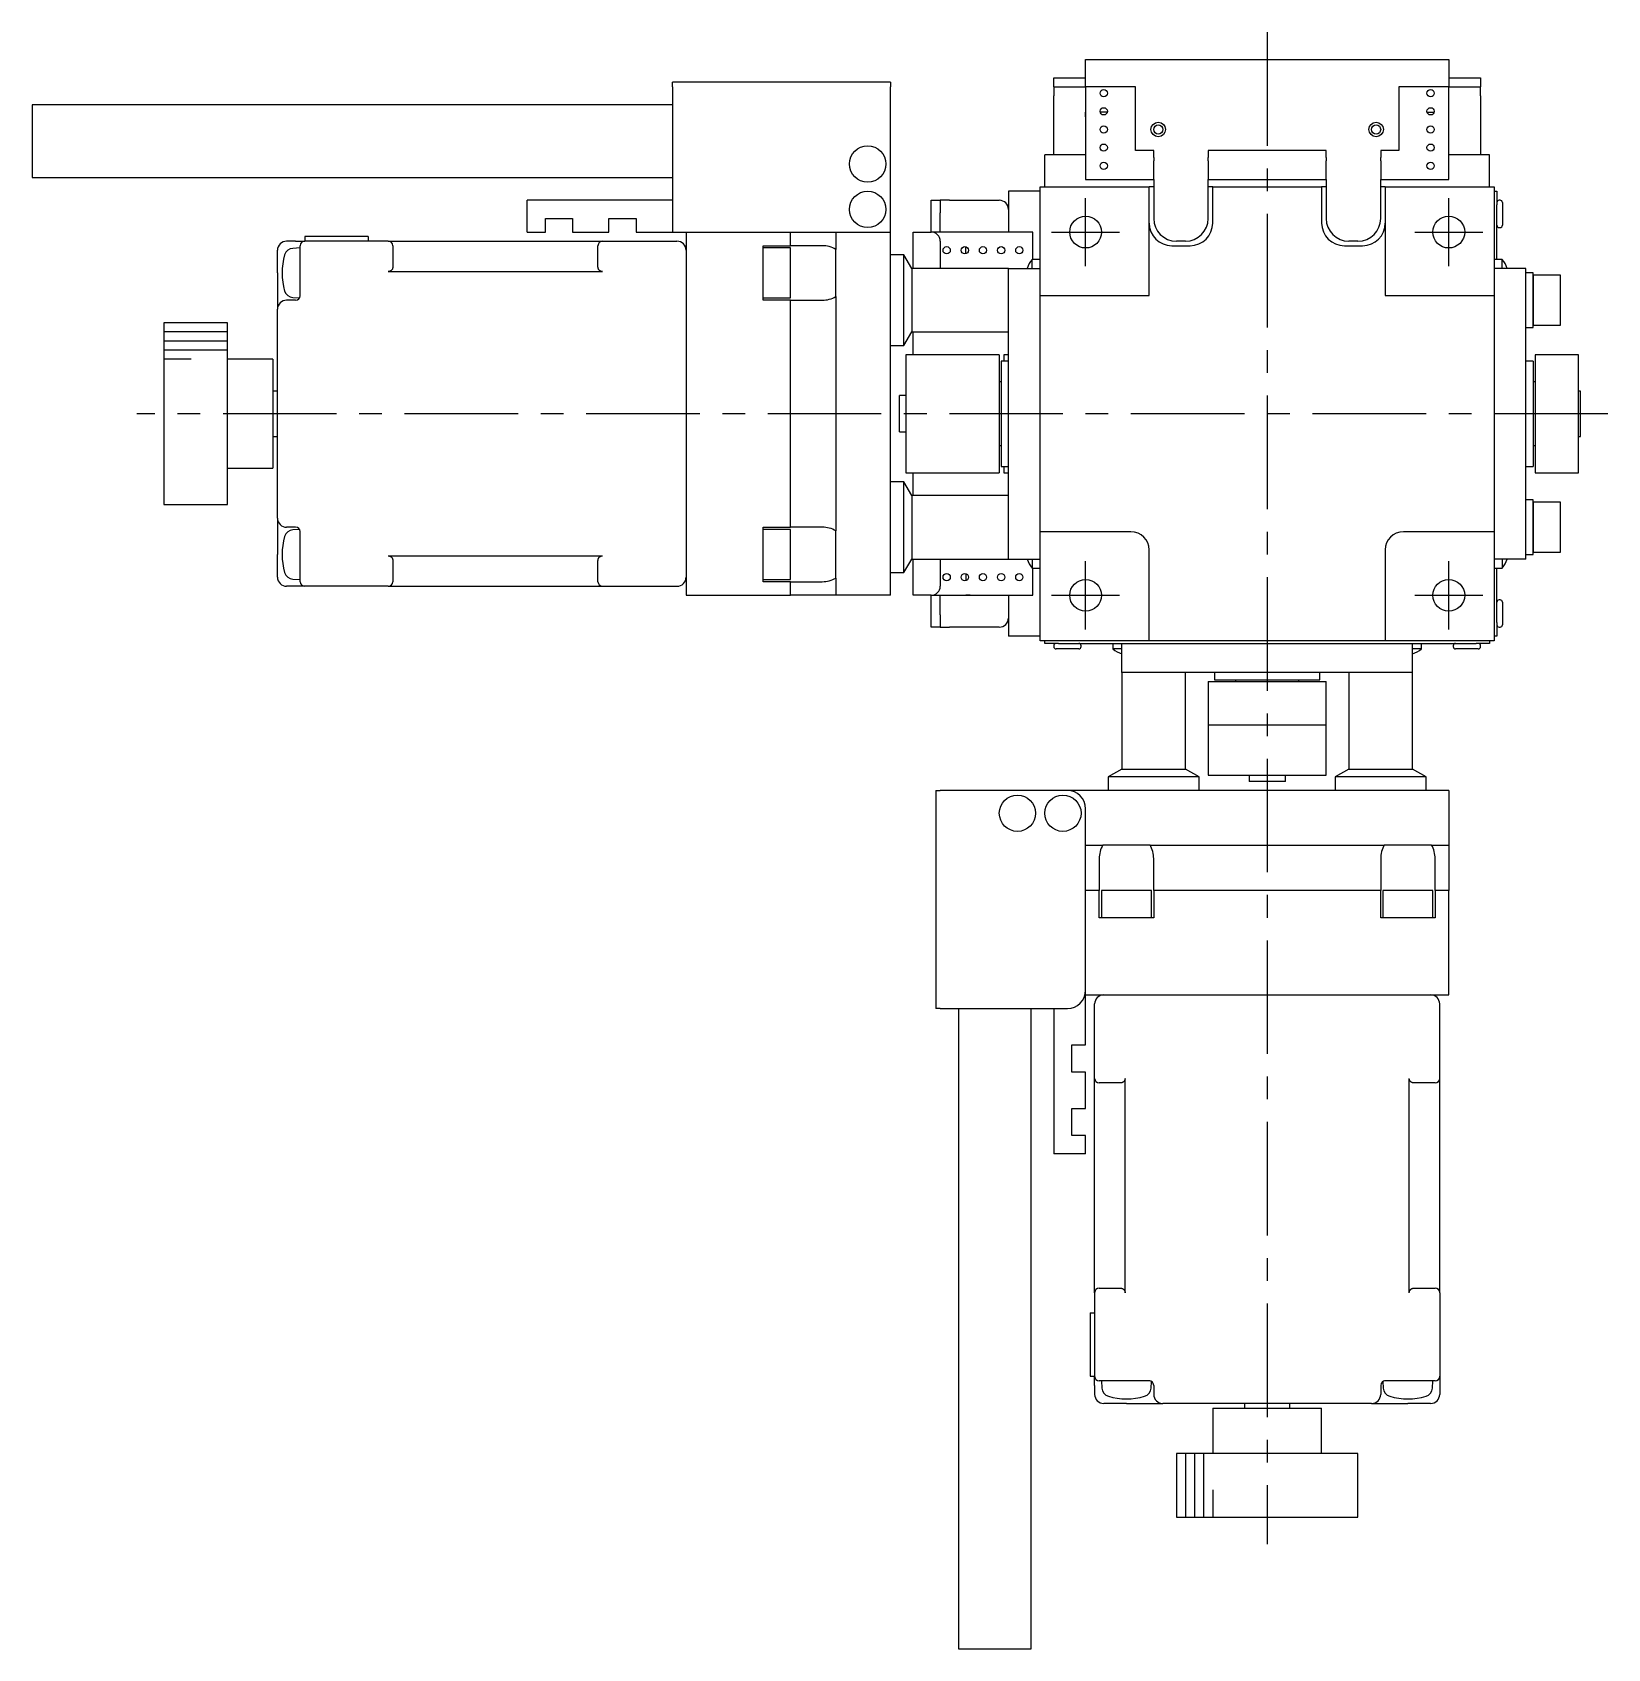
# Model space of a CAD drawing. Extents: x 164 to 838, y 27 to 496.
# Drawn here: x 519.8 to 693.2, y 240 to 418 of the extents above; entities that cross this region are included whole.
import ezdxf

# ---------------------------------------------------------------- set-up
doc = ezdxf.new("R2010")
doc.units = 0
doc.header["$LTSCALE"] = 10
doc.linetypes.add('CENTER', pattern=[2, 1.25, -0.25, 0.25, -0.25])
for name, color, linetype in [('1', 7, 'CONTINUOUS'), ('11', 7, 'CONTINUOUS'), ('2', 7, 'CONTINUOUS')]:
    doc.layers.add(name, color=color, linetype=linetype)

msp = doc.modelspace()

# ---------------------------------------------------------------- linework, layer by layer
at = {"layer": '1', "color": 7, "linetype": 'CONTINUOUS'}
for p, q in [((635.749999, 414.999999), (675.749999, 414.999999)), ((635.749999, 413.999999), (635.749999, 414.999999)), ((675.749999, 414.999999), (675.749999, 413.999999)), ((632.249999, 412.999999), (635.749999, 412.999999)), ((632.249999, 411.999999), (632.249999, 412.999999)), ((635.749999, 411.999999), (635.749999, 413.999999)), ((675.749999, 413.999999), (675.749999, 411.999999)), ((675.749999, 412.999999), (679.249999, 412.999999)), ((679.249999, 412.999999), (679.249999, 411.999999)), ((614.249999, 412.499999), (590.249999, 412.499999)), ((590.249999, 411.999999), (590.249999, 412.499999)), ((590.249999, 411.999999), (590.249999, 395.999999)), ((614.249999, 412.499999), (614.249999, 411.999999)), ((614.249999, 395.999999), (614.249999, 411.999999)), ((632.249999, 411.999999), (635.749999, 411.999999)), ((632.249999, 411.999999), (632.249999, 410.999999)), ((641.249999, 411.999999), (635.749999, 411.999999)), ((635.749999, 411.999999), (635.749999, 401.799999)), ((641.249999, 404.999999), (641.249999, 411.999999)), ((675.749999, 411.999999), (670.249999, 411.999999)), ((670.249999, 411.999999), (670.249999, 404.999999)), ((675.749999, 411.999999), (679.249999, 411.999999)), ((675.749999, 401.799999), (675.749999, 411.999999)), ((679.249999, 410.999999), (679.249999, 411.999999)), ((519.750001, 410.000418), (519.750001, 402.000418)), ((590.249999, 410.000418), (519.750001, 410.000418)), ((632.249999, 404.499999), (632.249999, 410.999999)), ((679.249999, 410.999999), (679.249999, 404.499999)), ((635.74996, 408.699999), (635.74996, 409.199999)), ((638.137297, 409.199999), (637.362701, 409.199999)), ((673.362701, 409.199999), (674.137297, 409.199999)), ((675.750038, 408.699999), (675.750038, 409.199999)), ((631.249999, 400.999999), (631.249999, 404.499999)), ((635.749999, 404.499999), (631.249999, 404.499999)), ((643.249999, 404.999999), (641.249999, 404.999999)), ((643.249999, 404.207106), (643.249999, 404.999999)), ((643.249999, 404.207106), (643.249999, 403.853552)), ((662.249999, 404.999999), (649.249999, 404.999999)), ((649.249999, 404.999999), (649.249999, 404.207106)), ((649.249999, 403.853552), (649.249999, 404.207106)), ((662.249999, 404.207106), (662.249999, 404.999999)), ((662.249999, 404.207106), (662.249999, 403.853552)), ((670.249999, 404.999999), (668.249999, 404.999999)), ((668.249999, 404.999999), (668.249999, 404.207106)), ((668.249999, 403.853552), (668.249999, 404.207106)), ((680.249999, 404.499999), (675.749999, 404.499999)), ((680.249999, 400.999999), (680.249999, 404.499999)), ((643.249999, 402.146446), (643.249999, 403.853552)), ((649.249999, 403.853552), (649.249999, 402.146446)), ((662.249999, 402.146446), (662.249999, 403.853552)), ((668.249999, 403.853552), (668.249999, 402.146446)), ((519.750001, 402.000418), (590.249999, 402.000418)), ((627.249999, 400.499999), (627.249999, 395.999999)), ((630.749999, 400.499999), (627.249999, 400.499999)), ((630.749999, 388.999999), (630.749999, 400.999999)), ((630.749999, 400.999999), (642.749999, 400.999999)), ((635.749999, 401.799999), (643.249999, 401.799999)), ((642.749999, 388.999999), (642.749999, 400.999999)), ((643.249999, 400.999999), (642.749999, 400.999999)), ((643.249999, 401.792892), (643.249999, 402.146446)), ((643.249999, 401.792892), (643.249999, 397.499999)), ((649.249999, 402.146446), (649.249999, 401.792892)), ((649.249999, 401.799999), (662.249999, 401.799999)), ((649.249999, 397.499999), (649.249999, 401.792892)), ((649.749999, 400.999999), (649.249999, 400.999999)), ((649.749999, 396.999999), (649.749999, 400.999999)), ((649.749999, 400.999999), (661.749999, 400.999999)), ((661.749999, 400.999999), (661.749999, 396.999999)), ((662.249999, 400.999999), (661.749999, 400.999999)), ((662.249999, 401.792892), (662.249999, 402.146446)), ((662.249999, 401.792892), (662.249999, 397.499999)), ((668.249999, 402.146446), (668.249999, 401.792892)), ((668.249999, 401.799999), (675.749999, 401.799999)), ((668.249999, 397.499999), (668.249999, 401.792892)), ((668.749999, 400.999999), (668.249999, 400.999999)), ((668.749999, 400.999999), (680.749999, 400.999999)), ((668.749999, 400.999999), (668.749999, 388.999999)), ((680.749999, 400.999999), (680.749999, 388.999999)), ((680.749999, 400.499999), (681.049999, 400.499999)), ((681.049999, 400.499999), (681.049999, 398.999999)), ((574.249999, 395.999999), (574.249999, 399.499999)), ((590.249999, 399.499999), (574.249999, 399.499999)), ((618.749999, 399.499999), (619.749999, 399.499999)), ((618.749999, 398.132352), (618.749999, 399.499999)), ((619.749999, 399.499999), (619.749999, 398.132352)), ((620.749999, 399.499999), (619.749999, 399.499999)), ((620.749999, 399.499999), (626.249999, 399.499999)), ((681.049999, 392.999999), (681.049999, 398.999999)), ((681.399999, 399.499999), (681.299999, 399.499999)), ((681.649999, 399.249999), (681.649999, 396.749999)), ((576.249999, 397.499999), (579.249999, 397.499999)), ((576.249999, 395.999999), (576.249999, 397.499999)), ((579.249999, 397.499999), (579.249999, 395.999999)), ((583.249999, 397.499999), (586.249999, 397.499999)), ((583.249999, 395.999999), (583.249999, 397.499999)), ((586.249999, 397.499999), (586.249999, 395.999999)), ((618.749999, 395.999999), (618.749999, 398.132352)), ((619.749999, 395.999999), (619.749999, 398.132352)), ((556.749999, 395.499999), (549.749999, 395.499999)), ((549.749999, 395.499999), (549.749999, 394.999999)), ((556.749999, 395.499999), (556.749999, 394.999999)), ((574.249999, 395.999999), (576.249999, 395.999999)), ((579.249999, 395.999999), (583.249999, 395.999999)), ((586.249999, 395.999999), (590.249999, 395.999999)), ((590.249999, 395.999999), (591.749999, 395.999999)), ((591.749999, 395.999999), (591.749999, 355.999999)), ((591.749999, 395.999999), (603.249999, 395.999999)), ((603.249999, 394.499999), (603.249999, 395.999999)), ((603.249999, 395.999999), (608.249999, 395.999999)), ((608.249999, 395.999999), (608.249999, 394.098075)), ((608.249999, 395.999999), (614.249999, 395.999999)), ((614.249999, 355.999999), (614.249999, 395.999999)), ((616.749999, 391.999999), (616.749999, 395.999999)), ((616.749999, 395.999999), (617.749999, 395.999999)), ((617.749999, 395.999999), (618.749999, 395.999999)), ((629.949999, 395.999999), (618.949999, 395.999999)), ((618.949999, 395.999999), (618.949999, 395.979795)), ((618.949999, 395.999999), (618.949999, 395.979795)), ((623.049999, 396.000036), (622.549999, 396.000036)), ((629.949999, 392.999999), (629.949999, 395.999999)), ((681.299999, 396.499999), (681.399999, 396.499999)), ((546.749999, 391.499999), (546.749999, 393.999999)), ((548.749999, 394.999999), (547.749999, 394.999999)), ((549.249999, 394.249999), (548.446276, 394.207878)), ((548.749999, 394.999999), (549.749999, 394.999999)), ((549.249999, 392.999999), (549.249999, 394.499999)), ((558.949999, 394.999999), (549.749999, 394.999999)), ((558.949999, 394.999999), (582.549999, 394.999999)), ((559.449999, 394.499999), (559.449999, 392.999999)), ((582.049999, 392.999999), (582.049999, 394.499999)), ((582.549999, 394.999999), (590.749999, 394.999999)), ((600.249999, 394.499999), (603.249999, 394.499999)), ((600.249999, 388.499999), (600.249999, 394.499999)), ((603.249999, 394.249999), (600.249999, 394.249999)), ((606.749999, 394.499999), (603.249999, 394.499999)), ((603.249999, 388.749999), (603.249999, 394.249999)), ((608.249999, 391.499999), (608.249999, 394.098075)), ((615.749999, 393.499999), (614.249999, 393.499999)), ((615.749999, 383.499999), (615.749999, 393.499999)), ((616.616024, 391.999999), (615.749999, 393.499999)), ((619.749999, 394.999999), (619.749999, 391.999999)), ((622.549999, 393.612701), (622.549999, 394.387297)), ((645.249999, 394.499999), (647.249999, 394.499999)), ((646.749999, 394.999999), (645.749999, 394.999999)), ((664.249999, 394.499999), (666.249999, 394.499999)), ((665.749999, 394.999999), (664.749999, 394.999999)), ((549.249999, 388.914213), (549.249999, 392.999999)), ((558.974533, 391.648834), (558.949999, 391.648231)), ((558.949999, 391.648231), (582.549999, 391.648231)), ((558.999008, 391.650639), (558.974533, 391.648834)), ((559.023364, 391.653643), (558.999008, 391.650639)), ((559.047544, 391.657839), (559.023364, 391.653643)), ((559.071489, 391.663216), (559.047544, 391.657839)), ((559.095141, 391.669761), (559.071489, 391.663216)), ((559.118444, 391.677459), (559.095141, 391.669761)), ((559.141341, 391.686292), (559.118444, 391.677459)), ((559.163777, 391.696237), (559.141341, 391.686292)), ((559.185697, 391.707271), (559.163777, 391.696237)), ((559.20705, 391.719367), (559.185697, 391.707271)), ((559.227784, 391.732496), (559.20705, 391.719367)), ((559.247849, 391.746628), (559.227784, 391.732496)), ((559.267196, 391.761726), (559.247849, 391.746628)), ((559.285778, 391.777756), (559.267196, 391.761726)), ((559.303552, 391.794678), (559.285778, 391.777756)), ((559.320475, 391.812452), (559.303552, 391.794678)), ((559.336504, 391.831035), (559.320475, 391.812452)), ((559.351603, 391.850382), (559.336504, 391.831035)), ((559.365734, 391.870446), (559.351603, 391.850382)), ((559.378863, 391.89118), (559.365734, 391.870446)), ((559.39096, 391.912533), (559.378863, 391.89118)), ((559.401994, 391.934454), (559.39096, 391.912533)), ((559.411939, 391.95689), (559.401994, 391.934454)), ((559.420771, 391.979786), (559.411939, 391.95689)), ((559.428469, 392.003089), (559.420771, 391.979786)), ((559.435015, 392.026741), (559.428469, 392.003089)), ((559.440392, 392.050686), (559.435015, 392.026741)), ((559.444587, 392.074866), (559.440392, 392.050686)), ((559.447591, 392.099223), (559.444587, 392.074866)), ((559.449397, 392.123697), (559.447591, 392.099223)), ((559.449999, 392.148231), (559.449397, 392.123697)), ((559.449999, 392.999999), (559.449999, 392.148231)), ((582.049999, 392.148231), (582.049999, 392.999999)), ((582.050601, 392.123697), (582.049999, 392.148231)), ((582.052407, 392.099223), (582.050601, 392.123697)), ((582.055411, 392.074866), (582.052407, 392.099223)), ((582.059606, 392.050686), (582.055411, 392.074866)), ((582.064983, 392.026741), (582.059606, 392.050686)), ((582.071529, 392.003089), (582.064983, 392.026741)), ((582.079227, 391.979786), (582.071529, 392.003089)), ((582.088059, 391.95689), (582.079227, 391.979786)), ((582.098004, 391.934454), (582.088059, 391.95689)), ((582.109038, 391.912533), (582.098004, 391.934454)), ((582.121135, 391.89118), (582.109038, 391.912533)), ((582.134264, 391.870446), (582.121135, 391.89118)), ((582.148395, 391.850382), (582.134264, 391.870446)), ((582.163494, 391.831035), (582.148395, 391.850382)), ((582.179523, 391.812452), (582.163494, 391.831035)), ((582.196446, 391.794678), (582.179523, 391.812452)), ((582.21422, 391.777756), (582.196446, 391.794678)), ((582.232802, 391.761726), (582.21422, 391.777756)), ((582.252149, 391.746628), (582.232802, 391.761726)), ((582.272214, 391.732496), (582.252149, 391.746628)), ((582.292948, 391.719367), (582.272214, 391.732496)), ((582.314301, 391.707271), (582.292948, 391.719367)), ((582.336221, 391.696237), (582.314301, 391.707271)), ((582.358657, 391.686292), (582.336221, 391.696237)), ((582.381554, 391.677459), (582.358657, 391.686292)), ((582.404857, 391.669761), (582.381554, 391.677459)), ((582.428509, 391.663216), (582.404857, 391.669761)), ((582.452454, 391.657839), (582.428509, 391.663216)), ((582.476634, 391.653643), (582.452454, 391.657839)), ((582.50099, 391.650639), (582.476634, 391.653643)), ((582.525465, 391.648834), (582.50099, 391.650639)), ((582.549999, 391.648231), (582.525465, 391.648834)), ((616.616024, 391.999999), (616.616024, 388.499999)), ((627.249999, 391.999999), (616.616024, 391.999999)), ((627.249999, 388.499999), (627.249999, 391.999999)), ((627.249999, 391.999999), (630.749999, 391.999999)), ((629.852, 391.999999), (629.852, 392.999999)), ((630.749999, 392.999999), (629.852, 392.999999)), ((681.647998, 392.999999), (680.749999, 392.999999)), ((684.249999, 391.999999), (680.749999, 391.999999)), ((681.647998, 391.999999), (681.647998, 392.999999)), ((684.249999, 359.999999), (684.249999, 391.999999)), ((546.749999, 391.499999), (546.749999, 387.499999)), ((608.249999, 388.901923), (608.249999, 391.499999)), ((685.049999, 391.499999), (684.249999, 391.499999)), ((685.049999, 391.249999), (685.049999, 391.499999)), ((685.049999, 388.499999), (685.049999, 391.499999)), ((685.049999, 385.749999), (685.049999, 391.249999)), ((685.049999, 391.249999), (685.049999, 385.749999)), ((688.049999, 391.249999), (685.049999, 391.249999)), ((688.049999, 385.749999), (688.049999, 391.249999)), ((548.749999, 388.499999), (547.749999, 388.499999)), ((548.446276, 388.79212), (549.184962, 388.753407)), ((600.249999, 388.749999), (603.249999, 388.749999)), ((603.249999, 388.499999), (600.249999, 388.499999)), ((603.249999, 363.499999), (603.249999, 388.499999)), ((603.249999, 388.499999), (606.749999, 388.499999)), ((608.249999, 388.901923), (608.249999, 363.098075)), ((616.616024, 388.499999), (616.616024, 384.999999)), ((627.249999, 363.499999), (627.249999, 388.499999)), ((630.749999, 388.999999), (642.749999, 388.999999)), ((630.749999, 362.999999), (630.749999, 388.999999)), ((668.749999, 388.999999), (680.749999, 388.999999)), ((680.749999, 388.999999), (680.749999, 362.999999)), ((685.049999, 385.499999), (685.049999, 388.499999)), ((546.749999, 364.499999), (546.749999, 387.499999)), ((534.249999, 385.999999), (534.249999, 365.999999)), ((541.249999, 385.999999), (534.249999, 385.999999)), ((541.249999, 365.999999), (541.249999, 385.999999)), ((615.749999, 383.499999), (616.616024, 384.999999)), ((616.616024, 384.999999), (627.249999, 384.999999)), ((616.749999, 382.499999), (616.749999, 384.999999)), ((684.249999, 385.499999), (685.049999, 385.499999)), ((685.049999, 385.499999), (685.049999, 385.749999)), ((685.049999, 385.749999), (688.049999, 385.749999)), ((614.249999, 383.499999), (615.749999, 383.499999)), ((546.249999, 381.999999), (541.249999, 381.999999)), ((546.249999, 381.999999), (546.249999, 369.999999)), ((615.949999, 382.499999), (615.949999, 376.070154)), ((621.449999, 382.499999), (615.949999, 382.499999)), ((626.249999, 382.499999), (621.449999, 382.499999)), ((626.249999, 382.499999), (626.249999, 375.999999)), ((626.449999, 381.799999), (626.449999, 375.937399)), ((627.249999, 381.799999), (626.449999, 381.799999)), ((626.749999, 382.499999), (626.749999, 381.799999)), ((627.249999, 382.499999), (626.749999, 382.499999)), ((685.049999, 381.799999), (684.249999, 381.799999)), ((685.049999, 381.799999), (685.049999, 375.937399)), ((685.249999, 382.499999), (685.249999, 375.999999)), ((690.049999, 382.499999), (685.249999, 382.499999)), ((690.049999, 375.999999), (690.049999, 382.499999)), ((626.449999, 379.499999), (626.249999, 379.499999)), ((685.249999, 379.499999), (685.049999, 379.499999)), ((546.749999, 378.499999), (546.249999, 378.499999)), ((615.249999, 373.999999), (615.249999, 377.999999)), ((615.949999, 377.999999), (615.249999, 377.999999)), ((690.249999, 378.499999), (690.049999, 378.499999)), ((690.249999, 373.499999), (690.249999, 378.499999)), ((615.949999, 376.070154), (615.949999, 369.499999)), ((626.249999, 375.999999), (626.249999, 369.499999)), ((626.449999, 375.937399), (626.449999, 370.199999)), ((685.049999, 375.937399), (685.049999, 370.199999)), ((685.249999, 375.999999), (685.249999, 369.499999)), ((690.049999, 369.499999), (690.049999, 375.999999)), ((615.249999, 373.999999), (615.949999, 373.999999)), ((546.249999, 373.499999), (546.749999, 373.499999)), ((626.249999, 372.499999), (626.449999, 372.499999)), ((685.049999, 372.499999), (685.249999, 372.499999)), ((690.049999, 373.499999), (690.249999, 373.499999)), ((541.249999, 369.999999), (546.249999, 369.999999)), ((615.749999, 368.499999), (614.249999, 368.499999)), ((615.749999, 358.499999), (615.749999, 368.499999)), ((616.616024, 366.999999), (615.749999, 368.499999)), ((615.949999, 369.499999), (621.449999, 369.499999)), ((616.749999, 366.999999), (616.749999, 369.499999)), ((621.449999, 369.499999), (626.249999, 369.499999)), ((626.449999, 370.199999), (627.249999, 370.199999)), ((626.749999, 370.199999), (626.749999, 369.499999)), ((626.749999, 369.499999), (627.249999, 369.499999)), ((684.249999, 370.199999), (685.049999, 370.199999)), ((685.249999, 369.499999), (690.049999, 369.499999)), ((616.616024, 366.999999), (616.616024, 363.499999)), ((627.249999, 366.999999), (616.616024, 366.999999)), ((534.249999, 365.999999), (541.249999, 365.999999)), ((685.049999, 366.499999), (684.249999, 366.499999)), ((685.049999, 366.249999), (685.049999, 366.499999)), ((685.049999, 363.499999), (685.049999, 366.499999)), ((685.049999, 360.749999), (685.049999, 366.249999)), ((685.049999, 366.249999), (685.049999, 360.749999)), ((688.049999, 366.249999), (685.049999, 366.249999)), ((688.049999, 360.749999), (688.049999, 366.249999)), ((546.749999, 364.499999), (546.749999, 360.499999)), ((548.749999, 363.499999), (547.749999, 363.499999)), ((549.184962, 363.246591), (548.446276, 363.207878)), ((600.249999, 357.499999), (600.249999, 363.499999)), ((600.249999, 363.499999), (603.249999, 363.499999)), ((603.249999, 363.249999), (600.249999, 363.249999)), ((606.749999, 363.499999), (603.249999, 363.499999)), ((603.249999, 357.749999), (603.249999, 363.249999)), ((616.616024, 363.499999), (616.616024, 359.999999)), ((627.249999, 359.999999), (627.249999, 363.499999)), ((685.049999, 360.499999), (685.049999, 363.499999)), ((549.249999, 358.999999), (549.249999, 363.085785)), ((608.249999, 360.499999), (608.249999, 363.098075)), ((630.749999, 350.999999), (630.749999, 362.999999)), ((640.749999, 362.999999), (630.749999, 362.999999)), ((680.749999, 362.999999), (670.749999, 362.999999)), ((680.749999, 362.999999), (680.749999, 350.999999)), ((546.749999, 357.999999), (546.749999, 360.499999)), ((558.949999, 360.351767), (582.549999, 360.351767)), ((558.949999, 360.351767), (558.974533, 360.351164)), ((558.974533, 360.351164), (558.999008, 360.349359)), ((558.999008, 360.349359), (559.023364, 360.346355)), ((559.023364, 360.346355), (559.047544, 360.342159)), ((559.047544, 360.342159), (559.071489, 360.336782)), ((559.071489, 360.336782), (559.095141, 360.330237)), ((559.095141, 360.330237), (559.118444, 360.322539)), ((559.118444, 360.322539), (559.141341, 360.313706)), ((559.141341, 360.313706), (559.163777, 360.303761)), ((559.163777, 360.303761), (559.185697, 360.292727)), ((559.185697, 360.292727), (559.20705, 360.280631)), ((559.20705, 360.280631), (559.227784, 360.267502)), ((559.227784, 360.267502), (559.247849, 360.25337)), ((559.247849, 360.25337), (559.267196, 360.238272)), ((559.267196, 360.238272), (559.285778, 360.222242)), ((559.285778, 360.222242), (559.303552, 360.20532)), ((559.303552, 360.20532), (559.320475, 360.187546)), ((559.320475, 360.187546), (559.336504, 360.168963)), ((559.336504, 360.168963), (559.351603, 360.149616)), ((559.351603, 360.149616), (559.365734, 360.129552)), ((559.365734, 360.129552), (559.378863, 360.108818)), ((559.378863, 360.108818), (559.39096, 360.087465)), ((559.39096, 360.087465), (559.401994, 360.065544)), ((559.401994, 360.065544), (559.411939, 360.043108)), ((559.411939, 360.043108), (559.420771, 360.020212)), ((559.420771, 360.020212), (559.428469, 359.996909)), ((559.428469, 359.996909), (559.435015, 359.973257)), ((559.435015, 359.973257), (559.440392, 359.949312)), ((559.440392, 359.949312), (559.444587, 359.925132)), ((559.444587, 359.925132), (559.447591, 359.900775)), ((559.447591, 359.900775), (559.449397, 359.876301)), ((559.449397, 359.876301), (559.449999, 359.851767)), ((559.449999, 359.851767), (559.449999, 358.999999)), ((582.049999, 359.851767), (582.050601, 359.876301)), ((582.049999, 358.999999), (582.049999, 359.851767)), ((582.050601, 359.876301), (582.052407, 359.900775)), ((582.052407, 359.900775), (582.055411, 359.925132)), ((582.055411, 359.925132), (582.059606, 359.949312)), ((582.059606, 359.949312), (582.064983, 359.973257)), ((582.064983, 359.973257), (582.071529, 359.996909)), ((582.071529, 359.996909), (582.079227, 360.020212)), ((582.079227, 360.020212), (582.088059, 360.043108)), ((582.088059, 360.043108), (582.098004, 360.065544)), ((582.098004, 360.065544), (582.109038, 360.087465)), ((582.109038, 360.087465), (582.121135, 360.108818)), ((582.121135, 360.108818), (582.134264, 360.129552)), ((582.134264, 360.129552), (582.148395, 360.149616)), ((582.148395, 360.149616), (582.163494, 360.168963)), ((582.163494, 360.168963), (582.179523, 360.187546)), ((582.179523, 360.187546), (582.196446, 360.20532)), ((582.196446, 360.20532), (582.21422, 360.222242)), ((582.21422, 360.222242), (582.232802, 360.238272)), ((582.232802, 360.238272), (582.252149, 360.25337)), ((582.252149, 360.25337), (582.272214, 360.267502)), ((582.272214, 360.267502), (582.292948, 360.280631)), ((582.292948, 360.280631), (582.314301, 360.292727)), ((582.314301, 360.292727), (582.336221, 360.303761)), ((582.336221, 360.303761), (582.358657, 360.313706)), ((582.358657, 360.313706), (582.381554, 360.322539)), ((582.381554, 360.322539), (582.404857, 360.330237)), ((582.404857, 360.330237), (582.428509, 360.336782)), ((582.428509, 360.336782), (582.452454, 360.342159)), ((582.452454, 360.342159), (582.476634, 360.346355)), ((582.476634, 360.346355), (582.50099, 360.349359)), ((582.50099, 360.349359), (582.525465, 360.351164)), ((582.525465, 360.351164), (582.549999, 360.351767)), ((608.249999, 357.901923), (608.249999, 360.499999)), ((615.749999, 358.499999), (616.616024, 359.999999)), ((616.616024, 359.999999), (627.249999, 359.999999)), ((616.749999, 355.999999), (616.749999, 359.999999)), ((619.749999, 359.999999), (619.749999, 356.999999)), ((627.249999, 359.999999), (630.749999, 359.999999)), ((629.852, 359.999999), (629.852, 358.999999)), ((642.749999, 350.999999), (642.749999, 360.999999)), ((668.749999, 360.999999), (668.749999, 350.999999)), ((684.249999, 359.999999), (680.749999, 359.999999)), ((681.647998, 359.999999), (681.647998, 358.999999)), ((684.249999, 360.499999), (685.049999, 360.499999)), ((685.049999, 360.499999), (685.049999, 360.749999)), ((685.049999, 360.749999), (688.049999, 360.749999)), ((548.446276, 357.79212), (549.249999, 357.749999)), ((549.249999, 357.499999), (549.249999, 358.999999)), ((559.449999, 358.999999), (559.449999, 357.499999)), ((582.049999, 357.499999), (582.049999, 358.999999)), ((608.249999, 357.901923), (608.249999, 355.999999)), ((614.249999, 358.499999), (615.749999, 358.499999)), ((622.549999, 358.387297), (622.549999, 357.612701)), ((629.852, 358.999999), (630.749999, 358.999999)), ((629.949999, 355.999999), (629.949999, 358.999999)), ((680.749999, 358.999999), (681.647998, 358.999999)), ((681.049999, 352.999999), (681.049999, 358.999999)), ((548.749999, 356.999999), (547.749999, 356.999999)), ((549.749999, 356.999999), (548.749999, 356.999999)), ((558.949999, 356.999999), (549.749999, 356.999999)), ((558.949999, 356.999999), (582.549999, 356.999999)), ((582.549999, 356.999999), (590.749999, 356.999999)), ((591.749999, 355.999999), (603.249999, 355.999999)), ((600.249999, 357.749999), (603.249999, 357.749999)), ((603.249999, 357.499999), (600.249999, 357.499999)), ((603.249999, 355.999999), (603.249999, 357.499999)), ((603.249999, 357.499999), (606.749999, 357.499999)), ((608.249999, 355.999999), (603.249999, 355.999999)), ((614.249999, 355.999999), (608.249999, 355.999999)), ((617.749999, 355.999999), (616.749999, 355.999999)), ((618.749999, 355.999999), (617.749999, 355.999999)), ((618.749999, 353.867646), (618.749999, 355.999999)), ((618.949999, 356.020203), (618.949999, 355.999999)), ((618.949999, 356.020203), (618.949999, 355.999999)), ((618.949999, 355.999999), (629.949999, 355.999999)), ((619.749999, 353.867646), (619.749999, 355.999999)), ((627.249999, 355.999999), (627.249999, 351.499999)), ((623.049999, 355.999962), (622.549999, 355.999962)), ((681.399999, 355.499999), (681.299999, 355.499999)), ((681.649999, 355.249999), (681.649999, 352.749999)), ((618.749999, 352.499999), (618.749999, 353.867646)), ((619.749999, 352.499999), (618.749999, 352.499999)), ((619.749999, 353.867646), (619.749999, 352.499999)), ((619.749999, 352.499999), (620.749999, 352.499999)), ((626.249999, 352.499999), (620.749999, 352.499999)), ((681.049999, 352.999999), (681.049999, 351.499999)), ((681.299999, 352.499999), (681.399999, 352.499999)), ((630.749999, 351.499999), (627.249999, 351.499999)), ((642.749999, 350.999999), (630.749999, 350.999999)), ((631.249999, 350.699999), (631.249999, 350.999999)), ((632.749999, 350.699999), (631.249999, 350.699999)), ((632.749999, 350.699999), (678.749999, 350.699999)), ((638.749999, 350.699999), (638.749999, 350.102)), ((639.749999, 347.499999), (639.749999, 350.699999)), ((668.749999, 350.999999), (642.749999, 350.999999)), ((680.749999, 350.999999), (668.749999, 350.999999)), ((671.749999, 347.499999), (671.749999, 350.699999)), ((672.749999, 350.102), (672.749999, 350.699999)), ((680.249999, 350.699999), (678.749999, 350.699999)), ((680.249999, 350.999999), (680.249999, 350.699999)), ((681.049999, 351.499999), (680.749999, 351.499999)), ((632.249999, 350.449999), (632.249999, 350.349999)), ((634.999999, 350.099999), (632.499999, 350.099999)), ((635.249999, 350.349999), (635.249999, 350.449999)), ((639.749999, 350.102), (638.749999, 350.102)), ((672.749999, 350.102), (671.749999, 350.102)), ((676.249999, 350.449999), (676.249999, 350.349999)), ((678.999999, 350.099999), (676.499999, 350.099999)), ((679.249999, 350.349999), (679.249999, 350.449999)), ((643.249999, 347.499999), (639.749999, 347.499999)), ((639.749999, 347.499999), (639.749999, 336.866024)), ((668.249999, 347.499999), (643.249999, 347.499999)), ((646.749999, 336.866024), (646.749999, 347.499999)), ((649.949999, 347.499999), (649.949999, 346.699999)), ((661.549999, 346.699999), (661.549999, 347.499999)), ((664.749999, 347.499999), (664.749999, 336.866024)), ((671.749999, 347.499999), (668.249999, 347.499999)), ((671.749999, 336.866024), (671.749999, 347.499999)), ((649.249999, 346.499999), (655.749999, 346.499999)), ((649.249999, 346.499999), (649.249999, 341.699999)), ((649.949999, 346.699999), (655.812599, 346.699999)), ((652.249999, 346.699999), (652.249999, 346.499999)), ((655.749999, 346.499999), (662.249999, 346.499999)), ((655.812599, 346.699999), (661.549999, 346.699999)), ((659.249999, 346.499999), (659.249999, 346.699999)), ((662.249999, 341.699999), (662.249999, 346.499999)), ((655.749999, 341.699999), (649.249999, 341.699999)), ((655.749999, 341.699999), (649.249999, 341.699999)), ((649.249999, 341.699999), (649.249999, 336.199999)), ((662.249999, 341.699999), (655.749999, 341.699999)), ((662.249999, 341.699999), (655.749999, 341.699999)), ((662.249999, 336.199999), (662.249999, 341.699999)), ((639.749999, 336.866024), (638.249999, 335.999999)), ((639.749999, 336.866024), (643.249999, 336.866024)), ((643.249999, 336.866024), (646.749999, 336.866024)), ((648.249999, 335.999999), (646.749999, 336.866024)), ((664.749999, 336.866024), (663.249999, 335.999999)), ((664.749999, 336.866024), (668.249999, 336.866024)), ((668.249999, 336.866024), (671.749999, 336.866024)), ((673.249999, 335.999999), (671.749999, 336.866024)), ((648.249999, 335.999999), (638.249999, 335.999999)), ((638.249999, 335.999999), (638.249999, 334.499999)), ((648.249999, 334.499999), (648.249999, 335.999999)), ((649.249999, 336.199999), (655.749999, 336.199999)), ((653.749999, 336.199999), (653.749999, 335.499999)), ((657.749999, 335.499999), (653.749999, 335.499999)), ((655.749999, 336.199999), (662.249999, 336.199999)), ((657.749999, 335.499999), (657.749999, 336.199999)), ((673.249999, 335.999999), (663.249999, 335.999999)), ((663.249999, 335.999999), (663.249999, 334.499999)), ((673.249999, 334.499999), (673.249999, 335.999999)), ((619.249999, 334.499999), (619.249999, 310.499999)), ((619.249999, 334.499999), (619.749999, 334.499999)), ((633.749999, 334.499999), (619.749999, 334.499999)), ((675.749999, 334.499999), (633.749999, 334.499999)), ((675.749999, 334.499999), (675.749999, 328.499999)), ((635.749999, 328.499999), (635.749999, 332.499999)), ((635.749999, 328.499999), (637.651923, 328.499999)), ((635.749999, 323.499999), (635.749999, 328.499999)), ((640.249999, 328.499999), (637.651923, 328.499999)), ((642.848075, 328.499999), (640.249999, 328.499999)), ((642.848075, 328.499999), (668.651923, 328.499999)), ((671.249999, 328.499999), (668.651923, 328.499999)), ((673.848075, 328.499999), (671.249999, 328.499999)), ((673.848075, 328.499999), (675.749999, 328.499999)), ((675.749999, 328.499999), (675.749999, 323.499999)), ((637.249999, 326.999999), (637.249999, 323.499999)), ((643.249999, 323.499999), (643.249999, 326.999999)), ((668.249999, 326.999999), (668.249999, 323.499999)), ((674.249999, 323.499999), (674.249999, 326.999999)), ((635.749999, 311.999999), (635.749999, 323.499999)), ((637.249999, 323.499999), (635.749999, 323.499999)), ((637.249999, 320.499999), (637.249999, 323.499999)), ((642.999999, 323.499999), (637.499999, 323.499999)), ((637.499999, 323.499999), (637.499999, 320.499999)), ((642.999999, 320.499999), (642.999999, 323.499999)), ((643.249999, 323.499999), (643.249999, 320.499999)), ((668.249999, 323.499999), (643.249999, 323.499999)), ((668.249999, 320.499999), (668.249999, 323.499999)), ((673.999999, 323.499999), (668.499999, 323.499999)), ((668.499999, 323.499999), (668.499999, 320.499999)), ((673.999999, 320.499999), (673.999999, 323.499999)), ((674.249999, 323.499999), (674.249999, 320.499999)), ((675.749999, 323.499999), (674.249999, 323.499999)), ((675.749999, 311.999999), (675.749999, 323.499999)), ((643.249999, 320.499999), (637.249999, 320.499999)), ((674.249999, 320.499999), (668.249999, 320.499999)), ((635.749999, 311.999999), (675.749999, 311.999999)), ((635.749999, 306.499999), (635.749999, 311.999999)), ((619.749999, 310.499999), (619.249999, 310.499999)), ((619.749999, 310.499999), (633.749999, 310.499999)), ((621.749579, 310.499999), (621.749579, 240.000001)), ((629.749579, 240.000001), (629.749579, 310.499999)), ((632.249999, 310.499999), (632.249999, 294.499999)), ((636.749999, 302.799999), (636.749999, 310.999999)), ((674.749999, 302.799999), (674.749999, 310.999999)), ((634.249999, 306.499999), (635.749999, 306.499999)), ((634.249999, 303.499999), (634.249999, 306.499999)), ((635.749999, 303.499999), (634.249999, 303.499999)), ((635.749999, 299.499999), (635.749999, 303.499999)), ((636.749999, 279.199999), (636.749999, 302.799999)), ((640.063706, 302.608657), (640.053761, 302.586221)), ((640.072539, 302.631554), (640.063706, 302.608657)), ((640.080237, 302.654857), (640.072539, 302.631554)), ((640.086782, 302.678509), (640.080237, 302.654857)), ((640.092159, 302.702454), (640.086782, 302.678509)), ((640.096355, 302.726634), (640.092159, 302.702454)), ((640.099359, 302.75099), (640.096355, 302.726634)), ((640.101164, 302.775465), (640.099359, 302.75099)), ((640.101767, 302.799999), (640.101164, 302.775465)), ((640.101767, 279.199999), (640.101767, 302.799999)), ((671.398231, 279.199999), (671.398231, 302.799999)), ((671.398834, 302.775465), (671.398231, 302.799999)), ((671.400639, 302.75099), (671.398834, 302.775465)), ((671.403643, 302.726634), (671.400639, 302.75099)), ((671.407839, 302.702454), (671.403643, 302.726634)), ((671.413216, 302.678509), (671.407839, 302.702454)), ((671.419761, 302.654857), (671.413216, 302.678509)), ((671.427459, 302.631554), (671.419761, 302.654857)), ((671.436292, 302.608657), (671.427459, 302.631554)), ((671.446237, 302.586221), (671.436292, 302.608657)), ((674.749999, 279.199999), (674.749999, 302.799999)), ((638.749999, 302.299999), (637.249999, 302.299999)), ((639.601767, 302.299999), (638.749999, 302.299999)), ((639.626301, 302.300601), (639.601767, 302.299999)), ((639.650775, 302.302407), (639.626301, 302.300601)), ((639.675132, 302.305411), (639.650775, 302.302407)), ((639.699312, 302.309606), (639.675132, 302.305411)), ((639.723257, 302.314983), (639.699312, 302.309606)), ((639.746909, 302.321529), (639.723257, 302.314983)), ((639.770212, 302.329227), (639.746909, 302.321529)), ((639.793108, 302.338059), (639.770212, 302.329227)), ((639.815544, 302.348004), (639.793108, 302.338059)), ((639.837465, 302.359038), (639.815544, 302.348004)), ((639.858818, 302.371135), (639.837465, 302.359038)), ((639.879552, 302.384264), (639.858818, 302.371135)), ((639.899616, 302.398395), (639.879552, 302.384264)), ((639.918963, 302.413494), (639.899616, 302.398395)), ((639.937546, 302.429523), (639.918963, 302.413494)), ((639.95532, 302.446446), (639.937546, 302.429523)), ((639.972242, 302.46422), (639.95532, 302.446446)), ((639.988272, 302.482802), (639.972242, 302.46422)), ((640.00337, 302.502149), (639.988272, 302.482802)), ((640.017502, 302.522214), (640.00337, 302.502149)), ((640.030631, 302.542948), (640.017502, 302.522214)), ((640.042727, 302.564301), (640.030631, 302.542948)), ((640.053761, 302.586221), (640.042727, 302.564301)), ((671.457271, 302.564301), (671.446237, 302.586221)), ((671.469367, 302.542948), (671.457271, 302.564301)), ((671.482496, 302.522214), (671.469367, 302.542948)), ((671.496628, 302.502149), (671.482496, 302.522214)), ((671.511726, 302.482802), (671.496628, 302.502149)), ((671.527756, 302.46422), (671.511726, 302.482802)), ((671.544678, 302.446446), (671.527756, 302.46422)), ((671.562452, 302.429523), (671.544678, 302.446446)), ((671.581035, 302.413494), (671.562452, 302.429523)), ((671.600382, 302.398395), (671.581035, 302.413494)), ((671.620446, 302.384264), (671.600382, 302.398395)), ((671.64118, 302.371135), (671.620446, 302.384264)), ((671.662533, 302.359038), (671.64118, 302.371135)), ((671.684454, 302.348004), (671.662533, 302.359038)), ((671.70689, 302.338059), (671.684454, 302.348004)), ((671.729786, 302.329227), (671.70689, 302.338059)), ((671.753089, 302.321529), (671.729786, 302.329227)), ((671.776741, 302.314983), (671.753089, 302.321529)), ((671.800686, 302.309606), (671.776741, 302.314983)), ((671.824866, 302.305411), (671.800686, 302.309606)), ((671.849223, 302.302407), (671.824866, 302.305411)), ((671.873697, 302.300601), (671.849223, 302.302407)), ((671.898231, 302.299999), (671.873697, 302.300601)), ((672.749999, 302.299999), (671.898231, 302.299999)), ((674.249999, 302.299999), (672.749999, 302.299999)), ((634.249999, 299.499999), (635.749999, 299.499999)), ((634.249999, 296.499999), (634.249999, 299.499999)), ((635.749999, 296.499999), (634.249999, 296.499999)), ((635.749999, 294.499999), (635.749999, 296.499999)), ((635.749999, 294.499999), (632.249999, 294.499999)), ((637.249999, 279.699999), (638.749999, 279.699999)), ((638.749999, 279.699999), (639.601767, 279.699999)), ((639.601767, 279.699999), (639.626301, 279.699397)), ((639.626301, 279.699397), (639.650775, 279.697591)), ((639.650775, 279.697591), (639.675132, 279.694587)), ((639.675132, 279.694587), (639.699312, 279.690392)), ((639.699312, 279.690392), (639.723257, 279.685015)), ((639.723257, 279.685015), (639.746909, 279.678469)), ((639.746909, 279.678469), (639.770212, 279.670771)), ((639.770212, 279.670771), (639.793108, 279.661939)), ((639.793108, 279.661939), (639.815544, 279.651994)), ((639.815544, 279.651994), (639.837465, 279.64096)), ((639.837465, 279.64096), (639.858818, 279.628863)), ((639.858818, 279.628863), (639.879552, 279.615734)), ((639.879552, 279.615734), (639.899616, 279.601603)), ((639.899616, 279.601603), (639.918963, 279.586504)), ((639.918963, 279.586504), (639.937546, 279.570475)), ((639.937546, 279.570475), (639.95532, 279.553552)), ((639.95532, 279.553552), (639.972242, 279.535778)), ((639.972242, 279.535778), (639.988272, 279.517196)), ((639.988272, 279.517196), (640.00337, 279.497849)), ((640.00337, 279.497849), (640.017502, 279.477784)), ((640.017502, 279.477784), (640.030631, 279.45705)), ((671.469367, 279.45705), (671.482496, 279.477784)), ((671.482496, 279.477784), (671.496628, 279.497849)), ((671.496628, 279.497849), (671.511726, 279.517196)), ((671.511726, 279.517196), (671.527756, 279.535778)), ((671.527756, 279.535778), (671.544678, 279.553552)), ((671.544678, 279.553552), (671.562452, 279.570475)), ((671.562452, 279.570475), (671.581035, 279.586504)), ((671.581035, 279.586504), (671.600382, 279.601603)), ((671.600382, 279.601603), (671.620446, 279.615734)), ((671.620446, 279.615734), (671.64118, 279.628863)), ((671.64118, 279.628863), (671.662533, 279.64096)), ((671.662533, 279.64096), (671.684454, 279.651994)), ((671.684454, 279.651994), (671.70689, 279.661939)), ((671.70689, 279.661939), (671.729786, 279.670771)), ((671.729786, 279.670771), (671.753089, 279.678469)), ((671.753089, 279.678469), (671.776741, 279.685015)), ((671.776741, 279.685015), (671.800686, 279.690392)), ((671.800686, 279.690392), (671.824866, 279.694587)), ((671.824866, 279.694587), (671.849223, 279.697591)), ((671.849223, 279.697591), (671.873697, 279.699397)), ((671.873697, 279.699397), (671.898231, 279.699999)), ((671.898231, 279.699999), (672.749999, 279.699999)), ((672.749999, 279.699999), (674.249999, 279.699999)), ((636.749999, 279.199999), (636.749999, 269.999999)), ((640.030631, 279.45705), (640.042727, 279.435697)), ((640.042727, 279.435697), (640.053761, 279.413777)), ((640.053761, 279.413777), (640.063706, 279.391341)), ((640.063706, 279.391341), (640.072539, 279.368444)), ((640.072539, 279.368444), (640.080237, 279.345141)), ((640.080237, 279.345141), (640.086782, 279.321489)), ((640.086782, 279.321489), (640.092159, 279.297544)), ((640.092159, 279.297544), (640.096355, 279.273364)), ((640.096355, 279.273364), (640.099359, 279.249008)), ((640.099359, 279.249008), (640.101164, 279.224533)), ((640.101164, 279.224533), (640.101767, 279.199999)), ((671.398231, 279.199999), (671.398834, 279.224533)), ((671.398834, 279.224533), (671.400639, 279.249008)), ((671.400639, 279.249008), (671.403643, 279.273364)), ((671.403643, 279.273364), (671.407839, 279.297544)), ((671.407839, 279.297544), (671.413216, 279.321489)), ((671.413216, 279.321489), (671.419761, 279.345141)), ((671.419761, 279.345141), (671.427459, 279.368444)), ((671.427459, 279.368444), (671.436292, 279.391341)), ((671.436292, 279.391341), (671.446237, 279.413777)), ((671.446237, 279.413777), (671.457271, 279.435697)), ((671.457271, 279.435697), (671.469367, 279.45705)), ((674.749999, 279.199999), (674.749999, 269.999999)), ((636.249999, 276.999999), (636.249999, 269.999999)), ((636.249999, 276.999999), (636.749999, 276.999999)), ((636.249999, 269.999999), (636.749999, 269.999999)), ((636.749999, 268.999999), (636.749999, 269.999999)), ((636.749999, 268.999999), (636.749999, 267.999999)), ((638.749999, 269.499999), (637.249999, 269.499999)), ((637.499999, 269.499999), (637.54212, 268.696276)), ((642.835785, 269.499999), (638.749999, 269.499999)), ((642.957878, 268.696276), (642.996591, 269.434962)), ((643.249999, 268.999999), (643.249999, 267.999999)), ((668.249999, 268.999999), (668.249999, 267.999999)), ((668.503407, 269.434962), (668.54212, 268.696276)), ((672.749999, 269.499999), (668.664213, 269.499999)), ((674.249999, 269.499999), (672.749999, 269.499999)), ((673.957878, 268.696276), (673.999999, 269.499999)), ((674.749999, 269.999999), (674.749999, 268.999999)), ((674.749999, 268.999999), (674.749999, 267.999999)), ((640.249999, 266.999999), (637.749999, 266.999999)), ((640.249999, 266.999999), (644.249999, 266.999999)), ((667.249999, 266.999999), (644.249999, 266.999999)), ((653.249999, 266.999999), (653.249999, 266.499999)), ((658.249999, 266.499999), (658.249999, 266.999999)), ((667.249999, 266.999999), (671.249999, 266.999999)), ((673.749999, 266.999999), (671.249999, 266.999999)), ((649.749999, 266.499999), (661.749999, 266.499999)), ((649.749999, 266.499999), (649.749999, 261.499999)), ((661.749999, 261.499999), (661.749999, 266.499999)), ((665.749999, 261.499999), (645.749999, 261.499999)), ((645.749999, 261.499999), (645.749999, 254.499999)), ((665.749999, 254.499999), (665.749999, 261.499999)), ((645.749999, 254.499999), (665.749999, 254.499999)), ((621.749579, 240.000001), (629.749579, 240.000001))]:
    msp.add_line(p, q, dxfattribs=at)
for centre, radius in [((637.749999, 411.299999), 0.4), ((673.749999, 411.299999), 0.4), ((637.749999, 409.299999), 0.4), ((673.749999, 409.299999), 0.4), ((637.749999, 407.299999), 0.4), ((643.749999, 407.299999), 0.8), ((643.749999, 407.299999), 0.5), ((667.749999, 407.299999), 0.8), ((667.749999, 407.299999), 0.5), ((673.749999, 407.299999), 0.4), ((611.749999, 403.499999), 2), ((637.749999, 405.299999), 0.4), ((673.749999, 405.299999), 0.4), ((637.749999, 403.299999), 0.4), ((673.749999, 403.299999), 0.4), ((611.749999, 398.499999), 2), ((635.749999, 395.999999), 1.75), ((675.749999, 395.999999), 1.75), ((620.449999, 393.999999), 0.4), ((622.449999, 393.999999), 0.4), ((624.449999, 393.999999), 0.4), ((626.449999, 393.999999), 0.4), ((628.449999, 393.999999), 0.4), ((620.449999, 357.999999), 0.4), ((622.449999, 357.999999), 0.4), ((624.449999, 357.999999), 0.4), ((626.449999, 357.999999), 0.4), ((628.449999, 357.999999), 0.4), ((635.749999, 355.999999), 1.75), ((675.749999, 355.999999), 1.75), ((628.249999, 331.999999), 2), ((633.249999, 331.999999), 2)]:
    msp.add_circle(centre, radius, dxfattribs=at)
for centre, radius, start, end in [((626.249999, 398.499999), 1, 0, 90), ((681.299999, 399.249999), 0.25, 90, 180), ((681.399999, 399.249999), 0.25, 0, 90), ((645.249999, 396.999999), 2.5, 180, 270), ((645.749999, 397.499999), 2.5, 180, 270), ((646.749999, 397.499999), 2.5, 270, 0), ((647.249999, 396.999999), 2.5, 270, 0), ((664.249999, 396.999999), 2.5, 180, 270), ((664.749999, 397.499999), 2.5, 180, 270), ((665.749999, 397.499999), 2.5, 270, 0), ((666.249999, 396.999999), 2.5, 270, 0), ((618.749999, 394.999999), 1, 0, 90), ((681.299999, 396.749999), 0.25, 180, 270), ((681.399999, 396.749999), 0.25, 270, 0), ((547.749999, 393.999999), 1, 90, 180), ((554.249999, 391.499999), 7, 163.448632, 196.551368), ((548.498611, 393.209248), 1, 92.999972, 163.448664), ((549.749999, 394.499999), 0.5, 90, 180), ((558.949999, 394.499999), 0.5, 0, 90), ((582.549999, 394.499999), 0.5, 90, 180), ((590.749999, 393.999999), 1, 0, 90), ((606.749999, 391.499999), 3, 60, 90), ((632.349999, 390.999999), 3.2, 141.317813, 161.790044), ((679.149999, 390.999999), 3.2, 18.209956, 38.682187), ((547.749999, 387.499999), 1, 90, 180), ((548.498611, 389.79075), 1, 196.551336, 267.000028), ((548.749999, 388.999999), 0.5, 270, 0), ((606.749999, 391.499999), 3, 270, 300), ((547.749999, 364.499999), 1, 180, 270), ((548.498611, 362.209248), 1, 92.999972, 163.448664), ((548.749999, 362.999999), 0.5, 0, 90), ((606.749999, 360.499999), 3, 60, 90), ((554.249999, 360.499999), 7, 163.448632, 196.551368), ((640.749999, 360.999999), 2, 0, 90), ((670.749999, 360.999999), 2, 90, 180), ((632.349999, 360.999999), 3.2, 198.209956, 218.682187), ((679.149999, 360.999999), 3.2, 321.317813, 341.790044), ((547.749999, 357.999999), 1, 180, 270), ((548.498611, 358.79075), 1, 196.551336, 267.000028), ((590.749999, 357.999999), 1, 270, 0), ((606.749999, 360.499999), 3, 270, 300), ((549.749999, 357.499999), 0.5, 180, 270), ((558.949999, 357.499999), 0.5, 270, 0), ((582.549999, 357.499999), 0.5, 180, 270), ((618.749999, 356.999999), 1, 270, 0), ((681.299999, 355.249999), 0.25, 90, 180), ((681.399999, 355.249999), 0.25, 0, 90), ((626.249999, 353.499999), 1, 270, 0), ((681.299999, 352.749999), 0.25, 180, 270), ((681.399999, 352.749999), 0.25, 270, 0), ((632.499999, 350.449999), 0.25, 90, 180), ((634.999999, 350.449999), 0.25, 0, 90), ((676.499999, 350.449999), 0.25, 90, 180), ((678.999999, 350.449999), 0.25, 0, 90), ((632.499999, 350.349999), 0.25, 180, 270), ((634.999999, 350.349999), 0.25, 270, 0), ((640.749999, 352.599999), 3.2, 231.317813, 251.790044), ((670.749999, 352.599999), 3.2, 288.209956, 308.682187), ((676.499999, 350.349999), 0.25, 180, 270), ((678.999999, 350.349999), 0.25, 270, 0), ((633.749999, 332.499999), 2, 0, 90), ((640.249999, 326.999999), 3, 150, 180), ((640.249999, 326.999999), 3, 0, 30), ((671.249999, 326.999999), 3, 150, 180), ((671.249999, 326.999999), 3, 0, 30), ((633.749999, 312.499999), 2, 270, 0), ((637.749999, 310.999999), 1, 90, 180), ((673.749999, 310.999999), 1, 0, 90), ((637.249999, 302.799999), 0.5, 180, 270), ((674.249999, 302.799999), 0.5, 270, 0), ((637.249999, 279.199999), 0.5, 90, 180), ((674.249999, 279.199999), 0.5, 0, 90), ((637.249999, 269.999999), 0.5, 180, 270), ((642.749999, 268.999999), 0.5, 0, 90), ((668.749999, 268.999999), 0.5, 90, 180), ((674.249999, 269.999999), 0.5, 270, 0), ((637.749999, 267.999999), 1, 180, 270), ((638.54075, 268.748611), 1, 182.999972, 253.448664), ((640.249999, 274.499999), 7, 253.448632, 286.551368), ((641.959248, 268.748611), 1, 286.551336, 357.000028), ((644.249999, 267.999999), 1, 180, 270), ((667.249999, 267.999999), 1, 270, 0), ((669.54075, 268.748611), 1, 182.999972, 253.448664), ((671.249999, 274.499999), 7, 253.448632, 286.551368), ((672.959248, 268.748611), 1, 286.551336, 357.000028), ((673.749999, 267.999999), 1, 270, 0)]:
    msp.add_arc(centre, radius, start, end, dxfattribs=at)
at = {"layer": '11', "color": 4, "linetype": 'CENTER'}
for p, q in [((655.749999, 417.999999), (655.749999, 251.499999)), ((635.749999, 392.249999), (635.749999, 399.749999)), ((675.749999, 392.249999), (675.749999, 399.749999)), ((631.999999, 395.999999), (639.499999, 395.999999)), ((671.999999, 395.999999), (679.499999, 395.999999)), ((693.249999, 375.999999), (531.249999, 375.999999)), ((635.749999, 352.249999), (635.749999, 359.749999)), ((675.749999, 352.249999), (675.749999, 359.749999)), ((631.999999, 355.999999), (639.499999, 355.999999)), ((671.999999, 355.999999), (679.499999, 355.999999))]:
    msp.add_line(p, q, dxfattribs=at)
at = {"layer": '2', "color": 4, "linetype": 'CONTINUOUS'}
for p, q in [((541.249999, 384.999999), (534.249999, 384.999999)), ((541.249999, 383.999999), (534.249999, 383.999999)), ((541.249999, 382.999999), (534.249999, 382.999999)), ((537.249999, 381.999999), (534.249999, 381.999999)), ((646.749999, 261.499999), (646.749999, 254.499999)), ((647.749999, 261.499999), (647.749999, 254.499999)), ((648.749999, 261.499999), (648.749999, 254.499999)), ((649.749999, 257.499999), (649.749999, 254.499999))]:
    msp.add_line(p, q, dxfattribs=at)

doc.saveas('drawing.dxf')
